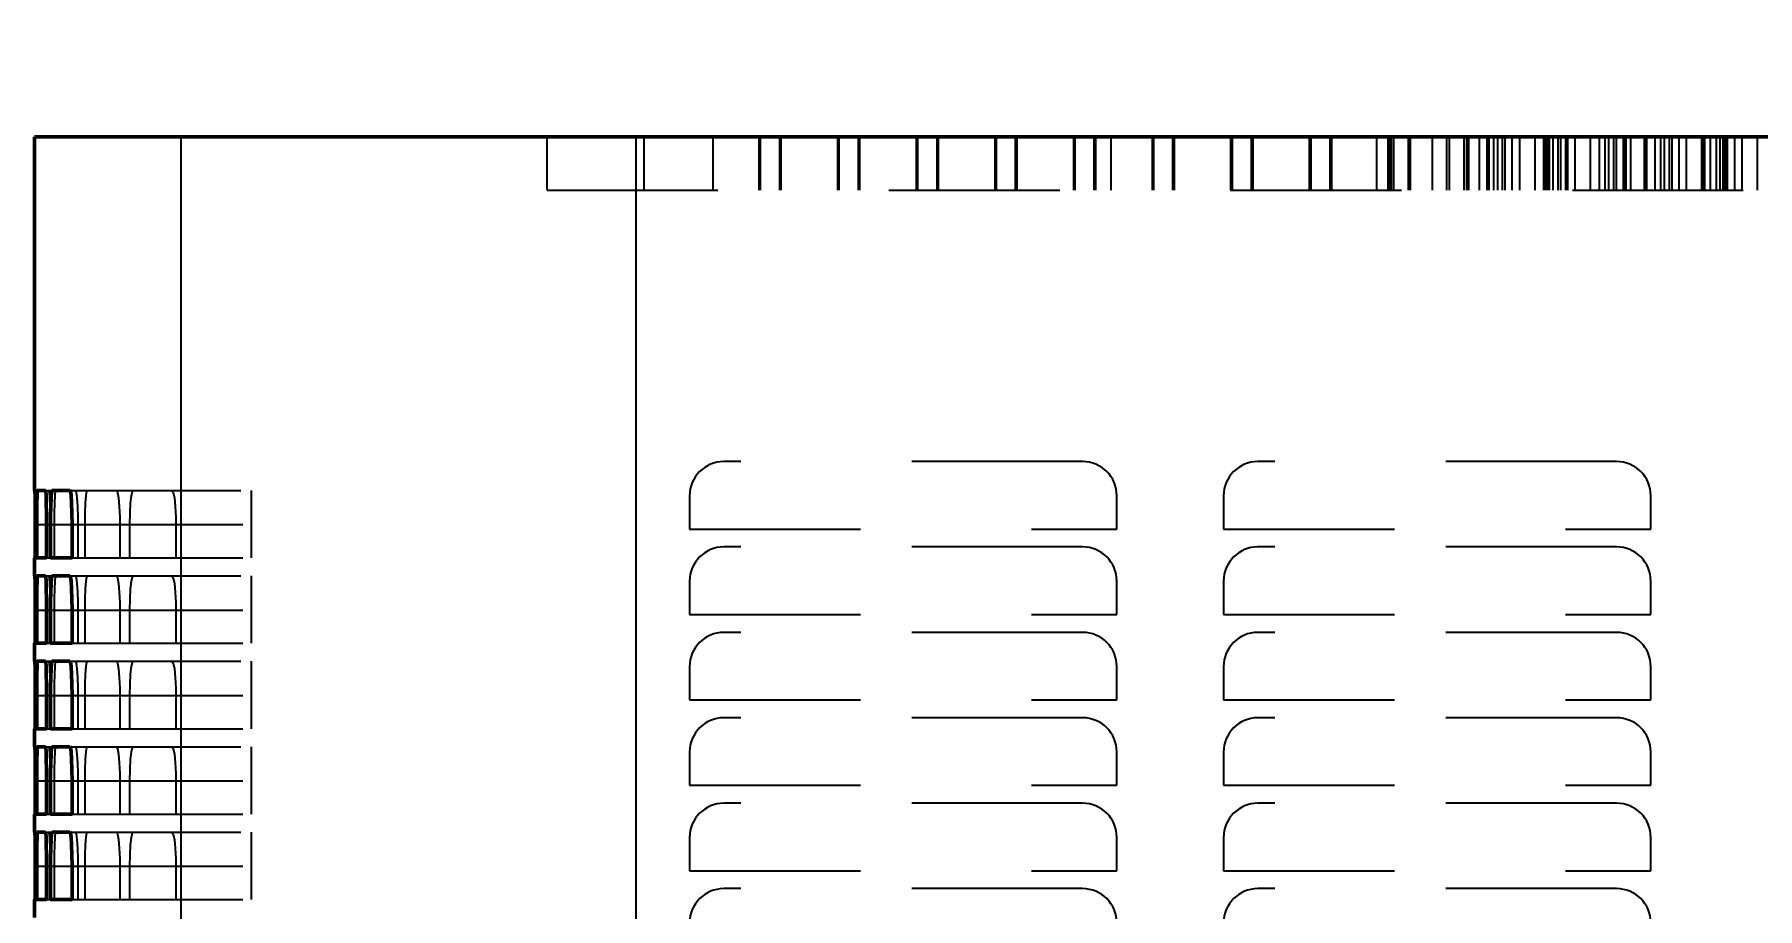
# Model space of a CAD drawing. Header units: inches. Extents: x -0.3 to 42.3, y 0 to 41.9.
# Drawn here: x -0.27 to 9.81, y 36.63 to 41.75 of the extents above; entities that cross this region are included whole.
import ezdxf

# ---------------------------------------------------------------- set-up
doc = ezdxf.new("R2010")
doc.units = ezdxf.units.IN
doc.header["$MEASUREMENT"] = 0
doc.linetypes.add('Dashed', pattern=[2, 1, -1])
for name, color, linetype, lineweight in [('AM_0', 7, 'Continuous', 50), ('AM_4', 3, 'Continuous', 25), ('AM_5', 3, 'Continuous', 25), ('AM_9', 6, 'Dashed', 25)]:
    doc.layers.add(name, color=color, linetype=linetype, lineweight=lineweight)
doc.dimstyles.get("Standard").update_dxf_attribs({"dimtxt": 0.18, "dimasz": 0.18, "dimexe": 0.18, "dimexo": 0.0625, "dimgap": 0.09, "dimtad": 0, "dimtih": 1, "dimtoh": 1, "dimdec": 4, "dimzin": 0, "dimdsep": 46, "dimtxsty": 'Standard', "dimcen": 0.09, "dimadec": 0, "dimazin": 0, "dimtfac": 1, "dimtdec": 4, "dimtofl": 0, "dimtmove": 0, "dimatfit": 3, "dimfxl": 1, "dimtolj": 1, "dimtzin": 0, "dimarcsym": 0})

# ---------------------------------------------------------------- blocks, each defined once
blk = doc.blocks.new('*D1')
at = {"layer": 'AM_5', "color": 0, "lineweight": -2}
for p, q in [((14.375, 41.75), (39.27, 41.75)), ((39.27, 39.75), (39.27, 27.51)), ((39.27, 2), (39.27, 14.24)), ((3.39, 0), (39.27, 0))]:
    blk.add_line(p, q, dxfattribs=at)
at = {"layer": 'AM_5', "color": 0}
for points in [[(39.603, 39.75), (38.937, 39.75), (39.27, 41.75)], [(38.937, 2), (39.603, 2), (39.27, 0)]]:
    blk.add_solid(points, dxfattribs=at)
at = {"layer": 'Defpoints', "color": 0}
for p in [(14.375, 41.75), (3.39, 0), (39.27, 0)]:
    blk.add_point(p, dxfattribs=at)
at = {"layer": 'AM_5', "color": 0, "insert": (39.27, 20.875), "char_height": 2, "attachment_point": 5, "rotation": 90}
blk.add_mtext('\\A1;41.75 in', dxfattribs=at)

msp = doc.modelspace()

# ---------------------------------------------------------------- linework, layer by layer
at = {"layer": 'AM_0'}
for p, q in [((-0.27, 41.15), (35.27, 41.15)), ((-0.27, 41.15), (-0.27, 39.081)), ((-0.26742, 39.081), (-0.27, 39.081)), ((-0.20582, 39.081), (-0.25626, 39.081)), ((-0.06207, 39.081), (-0.16774, 39.081)), ((-0.26593, 38.686), (-0.26593, 38.881)), ((-0.25913, 38.881), (-0.25913, 38.686)), ((-0.19909, 38.686), (-0.19909, 38.881)), ((-0.17586, 38.881), (-0.17586, 38.686)), ((-0.05007, 38.686), (-0.05007, 38.881)), ((-0.27, 38.686), (-0.26593, 38.686)), ((-0.27, 38.686), (-0.27, 38.581)), ((-0.25913, 38.686), (-0.19909, 38.686)), ((-0.17586, 38.686), (-0.05007, 38.686)), ((-0.26742, 38.581), (-0.27, 38.581)), ((-0.20582, 38.581), (-0.25626, 38.581)), ((-0.06207, 38.581), (-0.16774, 38.581)), ((-0.26593, 38.186), (-0.26593, 38.381)), ((-0.25913, 38.381), (-0.25913, 38.186)), ((-0.19909, 38.186), (-0.19909, 38.381)), ((-0.17586, 38.381), (-0.17586, 38.186)), ((-0.05007, 38.186), (-0.05007, 38.381)), ((-0.27, 38.186), (-0.26593, 38.186)), ((-0.27, 38.186), (-0.27, 38.081)), ((-0.25913, 38.186), (-0.19909, 38.186)), ((-0.17586, 38.186), (-0.05007, 38.186)), ((-0.26742, 38.081), (-0.27, 38.081)), ((-0.20582, 38.081), (-0.25626, 38.081)), ((-0.06207, 38.081), (-0.16774, 38.081)), ((-0.26593, 37.686), (-0.26593, 37.881)), ((-0.25913, 37.881), (-0.25913, 37.686)), ((-0.19909, 37.686), (-0.19909, 37.881)), ((-0.17586, 37.881), (-0.17586, 37.686)), ((-0.05007, 37.686), (-0.05007, 37.881)), ((-0.27, 37.686), (-0.26593, 37.686)), ((-0.27, 37.686), (-0.27, 37.581)), ((-0.25913, 37.686), (-0.19909, 37.686)), ((-0.17586, 37.686), (-0.05007, 37.686)), ((-0.26742, 37.581), (-0.27, 37.581)), ((-0.20582, 37.581), (-0.25626, 37.581)), ((-0.06207, 37.581), (-0.16774, 37.581)), ((-0.26593, 37.186), (-0.26593, 37.381)), ((-0.25913, 37.381), (-0.25913, 37.186)), ((-0.19909, 37.186), (-0.19909, 37.381)), ((-0.17586, 37.381), (-0.17586, 37.186)), ((-0.05007, 37.186), (-0.05007, 37.381)), ((-0.27, 37.186), (-0.26593, 37.186)), ((-0.27, 37.186), (-0.27, 37.081)), ((-0.25913, 37.186), (-0.19909, 37.186)), ((-0.17586, 37.186), (-0.05007, 37.186)), ((-0.26742, 37.081), (-0.27, 37.081)), ((-0.20582, 37.081), (-0.25626, 37.081)), ((-0.06207, 37.081), (-0.16774, 37.081)), ((-0.26593, 36.686), (-0.26593, 36.881)), ((-0.25913, 36.881), (-0.25913, 36.686)), ((-0.19909, 36.686), (-0.19909, 36.881)), ((-0.17586, 36.881), (-0.17586, 36.686)), ((-0.05007, 36.686), (-0.05007, 36.881)), ((-0.27, 36.686), (-0.26593, 36.686)), ((-0.27, 36.686), (-0.27, 36.581)), ((-0.25913, 36.686), (-0.19909, 36.686)), ((-0.17586, 36.686), (-0.05007, 36.686))]:
    msp.add_line(p, q, dxfattribs=at)
for points in [[(-0.26593, 38.881), (-0.26603, 38.9472), (-0.26629, 39.00594), (-0.26667, 39.05059), (-0.26712, 39.07612), (-0.26742, 39.081)], [(-0.25626, 39.081), (-0.25725, 39.06972), (-0.25809, 39.03717), (-0.25871, 38.987), (-0.25906, 38.92488), (-0.25913, 38.881)], [(-0.19909, 38.881), (-0.19947, 38.94717), (-0.20059, 39.00588), (-0.20229, 39.05053), (-0.20437, 39.0761), (-0.20582, 39.081)], [(-0.16774, 39.081), (-0.17047, 39.06971), (-0.17286, 39.03711), (-0.17465, 38.98689), (-0.17567, 38.92475), (-0.17586, 38.881)], [(-0.05007, 38.881), (-0.05075, 38.94711), (-0.05272, 39.00577), (-0.05573, 39.05042), (-0.05944, 39.07604), (-0.06207, 39.081)], [(-0.26593, 38.381), (-0.26603, 38.4472), (-0.26629, 38.50594), (-0.26667, 38.55059), (-0.26712, 38.57612), (-0.26742, 38.581)], [(-0.25626, 38.581), (-0.25725, 38.56972), (-0.25809, 38.53717), (-0.25871, 38.487), (-0.25906, 38.42488), (-0.25913, 38.381)], [(-0.19909, 38.381), (-0.19947, 38.44717), (-0.20059, 38.50588), (-0.20229, 38.55053), (-0.20437, 38.5761), (-0.20582, 38.581)], [(-0.16774, 38.581), (-0.17047, 38.56971), (-0.17286, 38.53711), (-0.17465, 38.48689), (-0.17567, 38.42475), (-0.17586, 38.381)], [(-0.05007, 38.381), (-0.05075, 38.44711), (-0.05272, 38.50577), (-0.05573, 38.55042), (-0.05944, 38.57604), (-0.06207, 38.581)], [(-0.26593, 37.881), (-0.26603, 37.9472), (-0.26629, 38.00594), (-0.26667, 38.05059), (-0.26712, 38.07612), (-0.26742, 38.081)], [(-0.25626, 38.081), (-0.25725, 38.06972), (-0.25809, 38.03717), (-0.25871, 37.987), (-0.25906, 37.92488), (-0.25913, 37.881)], [(-0.19909, 37.881), (-0.19947, 37.94717), (-0.20059, 38.00588), (-0.20229, 38.05053), (-0.20437, 38.0761), (-0.20582, 38.081)], [(-0.16774, 38.081), (-0.17047, 38.06971), (-0.17286, 38.03711), (-0.17465, 37.98689), (-0.17567, 37.92475), (-0.17586, 37.881)], [(-0.05007, 37.881), (-0.05075, 37.94711), (-0.05272, 38.00577), (-0.05573, 38.05042), (-0.05944, 38.07604), (-0.06207, 38.081)], [(-0.26593, 37.381), (-0.26603, 37.4472), (-0.26629, 37.50594), (-0.26667, 37.55059), (-0.26712, 37.57612), (-0.26742, 37.581)], [(-0.25626, 37.581), (-0.25725, 37.56972), (-0.25809, 37.53717), (-0.25871, 37.487), (-0.25906, 37.42488), (-0.25913, 37.381)], [(-0.19909, 37.381), (-0.19947, 37.44717), (-0.20059, 37.50588), (-0.20229, 37.55053), (-0.20437, 37.5761), (-0.20582, 37.581)], [(-0.16774, 37.581), (-0.17047, 37.56971), (-0.17286, 37.53711), (-0.17465, 37.48689), (-0.17567, 37.42475), (-0.17586, 37.381)], [(-0.05007, 37.381), (-0.05075, 37.44711), (-0.05272, 37.50577), (-0.05573, 37.55042), (-0.05944, 37.57604), (-0.06207, 37.581)], [(-0.26593, 36.881), (-0.26603, 36.9472), (-0.26629, 37.00594), (-0.26667, 37.05059), (-0.26712, 37.07612), (-0.26742, 37.081)], [(-0.25626, 37.081), (-0.25725, 37.06972), (-0.25809, 37.03717), (-0.25871, 36.987), (-0.25906, 36.92488), (-0.25913, 36.881)], [(-0.19909, 36.881), (-0.19947, 36.94717), (-0.20059, 37.00588), (-0.20229, 37.05053), (-0.20437, 37.0761), (-0.20582, 37.081)], [(-0.16774, 37.081), (-0.17047, 37.06971), (-0.17286, 37.03711), (-0.17465, 36.98689), (-0.17567, 36.92475), (-0.17586, 36.881)], [(-0.05007, 36.881), (-0.05075, 36.94711), (-0.05272, 37.00577), (-0.05573, 37.05042), (-0.05944, 37.07604), (-0.06207, 37.081)]]:
    msp.add_lwpolyline(points, dxfattribs=at)
at = {"layer": 'AM_4'}
for p, q in [((0.58584, 41.15), (0.58584, 14.69)), ((3.2489, 41.15), (3.2489, 14.69)), ((-0.25913, 38.881), (-0.19909, 38.881)), ((-0.17586, 38.881), (-0.05007, 38.881)), ((-0.25913, 38.381), (-0.19909, 38.381)), ((-0.17586, 38.381), (-0.05007, 38.381)), ((-0.25913, 37.881), (-0.19909, 37.881)), ((-0.17586, 37.881), (-0.05007, 37.881)), ((-0.25913, 37.381), (-0.19909, 37.381)), ((-0.17586, 37.381), (-0.05007, 37.381)), ((-0.25913, 36.881), (-0.19909, 36.881)), ((-0.17586, 36.881), (-0.05007, 36.881))]:
    msp.add_line(p, q, dxfattribs=at)
at = {"layer": 'AM_9'}
for p, q in [((2.73, 40.838), (2.73, 41.15)), ((3.2489, 41.15), (3.2489, 1.69)), ((3.29791, 40.838), (3.29791, 41.15)), ((3.7, 41.15), (3.7, 40.838)), ((3.97, 41.15), (3.97, 40.838)), ((3.97462, 40.838), (3.97462, 41.15)), ((3.97924, 40.838), (3.97924, 41.15)), ((4.09, 41.15), (4.09, 40.838)), ((4.09466, 40.838), (4.09466, 41.15)), ((4.09932, 40.838), (4.09932, 41.15)), ((4.43, 41.15), (4.43, 40.838)), ((4.43478, 40.838), (4.43478, 41.15)), ((4.43957, 40.838), (4.43957, 41.15)), ((4.55, 41.15), (4.55, 40.838)), ((4.55483, 40.838), (4.55483, 41.15)), ((4.55966, 40.838), (4.55966, 41.15)), ((4.89, 41.15), (4.89, 40.838)), ((4.89496, 40.838), (4.89496, 41.15)), ((4.89992, 40.838), (4.89992, 41.15)), ((5.01, 41.15), (5.01, 40.838)), ((5.01501, 40.838), (5.01501, 41.15)), ((5.02001, 40.838), (5.02001, 41.15)), ((5.35, 41.15), (5.35, 40.838)), ((5.35515, 40.838), (5.35515, 41.15)), ((5.36029, 40.838), (5.36029, 41.15)), ((5.47, 41.15), (5.47, 40.838)), ((5.4752, 40.838), (5.4752, 41.15)), ((5.4804, 40.838), (5.4804, 41.15)), ((5.81, 41.15), (5.81, 40.838)), ((5.81535, 40.838), (5.81535, 41.15)), ((5.8207, 40.838), (5.8207, 41.15)), ((5.93, 41.15), (5.93, 40.838)), ((5.9354, 40.838), (5.9354, 41.15)), ((5.94081, 40.838), (5.94081, 41.15)), ((6.03166, 40.838), (6.03166, 41.15)), ((6.27, 41.15), (6.27, 40.838)), ((6.27557, 40.838), (6.27557, 41.15)), ((6.28114, 40.838), (6.28114, 41.15)), ((6.39, 41.15), (6.39, 40.838)), ((6.39563, 40.838), (6.39563, 41.15)), ((6.40126, 40.838), (6.40126, 41.15)), ((6.73, 41.15), (6.73, 40.838)), ((6.7358, 40.838), (6.7358, 41.15)), ((6.74161, 40.838), (6.74161, 41.15)), ((6.85, 41.15), (6.85, 40.838)), ((6.85587, 40.838), (6.85587, 41.15)), ((6.86174, 40.838), (6.86174, 41.15)), ((7.19, 41.15), (7.19, 40.838)), ((7.19606, 40.838), (7.19606, 41.15)), ((7.20213, 40.838), (7.20213, 41.15)), ((7.31, 41.15), (7.31, 40.838)), ((7.31614, 40.838), (7.31614, 41.15)), ((7.32227, 40.838), (7.32227, 41.15)), ((7.58583, 40.838), (7.58583, 41.15)), ((7.65, 41.15), (7.65, 40.838)), ((7.65635, 40.838), (7.65635, 41.15)), ((7.6627, 40.838), (7.6627, 41.15)), ((7.67074, 40.838), (7.67074, 41.15)), ((7.68611, 40.838), (7.68611, 41.15)), ((7.77, 41.15), (7.77, 40.838)), ((7.77099, 40.838), (7.77099, 41.15)), ((7.77643, 40.838), (7.77643, 41.15)), ((7.78286, 40.838), (7.78286, 41.15)), ((7.91133, 40.838), (7.91133, 41.15)), ((7.99624, 40.838), (7.99624, 41.15)), ((8.0115, 40.838), (8.0115, 41.15)), ((8.09638, 40.838), (8.09638, 41.15)), ((8.11, 41.15), (8.11, 40.838)), ((8.11666, 40.838), (8.11666, 41.15)), ((8.12332, 40.838), (8.12332, 41.15)), ((8.18611, 40.838), (8.18611, 41.15)), ((8.23, 41.15), (8.23, 40.838)), ((8.23674, 40.838), (8.23674, 41.15)), ((8.24349, 40.838), (8.24349, 41.15)), ((8.27099, 40.838), (8.27099, 41.15)), ((8.29293, 40.838), (8.29293, 41.15)), ((8.32176, 40.838), (8.32176, 41.15)), ((8.33689, 40.838), (8.33689, 41.15)), ((8.37784, 40.838), (8.37784, 41.15)), ((8.42178, 40.838), (8.42178, 41.15)), ((8.5115, 40.838), (8.5115, 41.15)), ((8.56238, 40.838), (8.56238, 41.15)), ((8.57, 41.15), (8.57, 40.838)), ((8.577, 40.838), (8.577, 41.15)), ((8.58401, 40.838), (8.58401, 41.15)), ((8.59638, 40.838), (8.59638, 41.15)), ((8.61843, 40.838), (8.61843, 41.15)), ((8.6473, 40.838), (8.6473, 41.15)), ((8.66229, 40.838), (8.66229, 41.15)), ((8.69, 41.15), (8.69, 40.838)), ((8.6971, 40.838), (8.6971, 41.15)), ((8.70335, 40.838), (8.70335, 41.15)), ((8.7042, 40.838), (8.7042, 41.15)), ((8.74718, 40.838), (8.74718, 41.15)), ((8.83689, 40.838), (8.83689, 41.15)), ((8.88793, 40.838), (8.88793, 41.15)), ((8.92178, 40.838), (8.92178, 41.15)), ((8.94395, 40.838), (8.94395, 41.15)), ((8.97286, 40.838), (8.97286, 41.15)), ((8.9877, 40.838), (8.9877, 41.15)), ((9.02887, 40.838), (9.02887, 41.15)), ((9.03, 41.15), (9.03, 40.838)), ((9.03738, 40.838), (9.03738, 41.15)), ((9.04477, 40.838), (9.04477, 41.15)), ((9.0726, 40.838), (9.0726, 41.15)), ((9.15, 41.15), (9.15, 40.838)), ((9.15749, 40.838), (9.15749, 41.15)), ((9.16229, 40.838), (9.16229, 41.15)), ((9.16498, 40.838), (9.16498, 41.15)), ((9.21351, 40.838), (9.21351, 41.15)), ((9.24718, 40.838), (9.24718, 41.15)), ((9.26948, 40.838), (9.26948, 41.15)), ((9.29845, 40.838), (9.29845, 41.15)), ((9.31313, 40.838), (9.31313, 41.15)), ((9.35441, 40.838), (9.35441, 41.15)), ((9.39802, 40.838), (9.39802, 41.15)), ((9.4877, 40.838), (9.4877, 41.15)), ((9.49, 41.15), (9.49, 40.838)), ((9.49781, 40.838), (9.49781, 41.15)), ((9.50562, 40.838), (9.50562, 41.15)), ((9.53912, 40.838), (9.53912, 41.15)), ((9.5726, 40.838), (9.5726, 41.15)), ((9.59504, 40.838), (9.59504, 41.15)), ((9.61, 41.15), (9.61, 40.838)), ((9.61793, 40.838), (9.61793, 41.15)), ((9.62406, 40.838), (9.62406, 41.15)), ((9.62586, 40.838), (9.62586, 41.15)), ((9.63856, 40.838), (9.63856, 41.15)), ((9.67997, 40.838), (9.67997, 41.15)), ((9.72346, 40.838), (9.72346, 41.15)), ((9.81313, 40.838), (9.81313, 41.15)), ((2.73, 40.838), (32.27, 40.838)), ((5.864, 39.25), (3.764, 39.25)), ((8.989, 39.25), (6.889, 39.25)), ((-0.26742, 39.081), (-0.25626, 39.081)), ((-0.20582, 39.081), (-0.16774, 39.081)), ((-0.06207, 39.081), (1, 39.081)), ((1, 38.686), (1, 39.081)), ((3.564, 39.05), (3.564, 38.855)), ((6.064, 38.855), (6.064, 39.05)), ((6.689, 39.05), (6.689, 38.855)), ((9.189, 38.855), (9.189, 39.05)), ((-0.26593, 38.881), (-0.25913, 38.881)), ((-0.26035, 38.881), (-0.26035, 38.686)), ((-0.25075, 38.686), (-0.25075, 38.881)), ((-0.19909, 38.881), (-0.17586, 38.881)), ((-0.17953, 38.881), (-0.17953, 38.686)), ((-0.15351, 38.686), (-0.15351, 38.881)), ((-0.05007, 38.881), (1, 38.881)), ((-0.01649, 38.881), (-0.01649, 38.686)), ((0.026, 38.686), (0.026, 38.881)), ((0.22909, 38.881), (0.22909, 38.686)), ((0.28815, 38.686), (0.28815, 38.881)), ((0.55774, 38.881), (0.55774, 38.686)), ((3.564, 38.855), (6.064, 38.855)), ((6.689, 38.855), (9.189, 38.855)), ((5.864, 38.75), (3.764, 38.75)), ((8.989, 38.75), (6.889, 38.75)), ((-0.26593, 38.686), (-0.25913, 38.686)), ((-0.19909, 38.686), (-0.17586, 38.686)), ((-0.05007, 38.686), (1, 38.686)), ((-0.26742, 38.581), (-0.25626, 38.581)), ((-0.20582, 38.581), (-0.16774, 38.581)), ((-0.06207, 38.581), (1, 38.581)), ((1, 38.186), (1, 38.581)), ((3.564, 38.55), (3.564, 38.355)), ((6.064, 38.355), (6.064, 38.55)), ((6.689, 38.55), (6.689, 38.355)), ((9.189, 38.355), (9.189, 38.55)), ((-0.26593, 38.381), (-0.25913, 38.381)), ((-0.26035, 38.381), (-0.26035, 38.186)), ((-0.25075, 38.186), (-0.25075, 38.381)), ((-0.19909, 38.381), (-0.17586, 38.381)), ((-0.17953, 38.381), (-0.17953, 38.186)), ((-0.15351, 38.186), (-0.15351, 38.381)), ((-0.05007, 38.381), (1, 38.381)), ((-0.01649, 38.381), (-0.01649, 38.186)), ((0.026, 38.186), (0.026, 38.381)), ((0.22909, 38.381), (0.22909, 38.186)), ((0.28815, 38.186), (0.28815, 38.381)), ((0.55774, 38.381), (0.55774, 38.186)), ((3.564, 38.355), (6.064, 38.355)), ((6.689, 38.355), (9.189, 38.355)), ((5.864, 38.25), (3.764, 38.25)), ((8.989, 38.25), (6.889, 38.25)), ((-0.26593, 38.186), (-0.25913, 38.186)), ((-0.19909, 38.186), (-0.17586, 38.186)), ((-0.05007, 38.186), (1, 38.186)), ((-0.26742, 38.081), (-0.25626, 38.081)), ((-0.20582, 38.081), (-0.16774, 38.081)), ((-0.06207, 38.081), (1, 38.081)), ((1, 37.686), (1, 38.081)), ((3.564, 38.05), (3.564, 37.855)), ((6.064, 37.855), (6.064, 38.05)), ((6.689, 38.05), (6.689, 37.855)), ((9.189, 37.855), (9.189, 38.05)), ((-0.26593, 37.881), (-0.25913, 37.881)), ((-0.26035, 37.881), (-0.26035, 37.686)), ((-0.25075, 37.686), (-0.25075, 37.881)), ((-0.19909, 37.881), (-0.17586, 37.881)), ((-0.17953, 37.881), (-0.17953, 37.686)), ((-0.15351, 37.686), (-0.15351, 37.881)), ((-0.05007, 37.881), (1, 37.881)), ((-0.01649, 37.881), (-0.01649, 37.686)), ((0.026, 37.686), (0.026, 37.881)), ((0.22909, 37.881), (0.22909, 37.686)), ((0.28815, 37.686), (0.28815, 37.881)), ((0.55774, 37.881), (0.55774, 37.686)), ((3.564, 37.855), (6.064, 37.855)), ((6.689, 37.855), (9.189, 37.855)), ((5.864, 37.75), (3.764, 37.75)), ((8.989, 37.75), (6.889, 37.75)), ((-0.26593, 37.686), (-0.25913, 37.686)), ((-0.19909, 37.686), (-0.17586, 37.686)), ((-0.05007, 37.686), (1, 37.686)), ((-0.26742, 37.581), (-0.25626, 37.581)), ((-0.20582, 37.581), (-0.16774, 37.581)), ((-0.06207, 37.581), (1, 37.581)), ((1, 37.186), (1, 37.581)), ((3.564, 37.55), (3.564, 37.355)), ((6.064, 37.355), (6.064, 37.55)), ((6.689, 37.55), (6.689, 37.355)), ((9.189, 37.355), (9.189, 37.55)), ((-0.26593, 37.381), (-0.25913, 37.381)), ((-0.26035, 37.381), (-0.26035, 37.186)), ((-0.25075, 37.186), (-0.25075, 37.381)), ((-0.19909, 37.381), (-0.17586, 37.381)), ((-0.17953, 37.381), (-0.17953, 37.186)), ((-0.15351, 37.186), (-0.15351, 37.381)), ((-0.05007, 37.381), (1, 37.381)), ((-0.01649, 37.381), (-0.01649, 37.186)), ((0.026, 37.186), (0.026, 37.381)), ((0.22909, 37.381), (0.22909, 37.186)), ((0.28815, 37.186), (0.28815, 37.381)), ((0.55774, 37.381), (0.55774, 37.186)), ((3.564, 37.355), (6.064, 37.355)), ((6.689, 37.355), (9.189, 37.355)), ((5.864, 37.25), (3.764, 37.25)), ((8.989, 37.25), (6.889, 37.25)), ((-0.26593, 37.186), (-0.25913, 37.186)), ((-0.19909, 37.186), (-0.17586, 37.186)), ((-0.05007, 37.186), (1, 37.186)), ((-0.26742, 37.081), (-0.25626, 37.081)), ((-0.20582, 37.081), (-0.16774, 37.081)), ((-0.06207, 37.081), (1, 37.081)), ((1, 36.686), (1, 37.081)), ((3.564, 37.05), (3.564, 36.855)), ((6.064, 36.855), (6.064, 37.05)), ((6.689, 37.05), (6.689, 36.855)), ((9.189, 36.855), (9.189, 37.05)), ((-0.26593, 36.881), (-0.25913, 36.881)), ((-0.26035, 36.881), (-0.26035, 36.686)), ((-0.25075, 36.686), (-0.25075, 36.881)), ((-0.19909, 36.881), (-0.17586, 36.881)), ((-0.17953, 36.881), (-0.17953, 36.686)), ((-0.15351, 36.686), (-0.15351, 36.881)), ((-0.05007, 36.881), (1, 36.881)), ((-0.01649, 36.881), (-0.01649, 36.686)), ((0.026, 36.686), (0.026, 36.881)), ((0.22909, 36.881), (0.22909, 36.686)), ((0.28815, 36.686), (0.28815, 36.881)), ((0.55774, 36.881), (0.55774, 36.686)), ((3.564, 36.855), (6.064, 36.855)), ((6.689, 36.855), (9.189, 36.855)), ((5.864, 36.75), (3.764, 36.75)), ((8.989, 36.75), (6.889, 36.75)), ((-0.26593, 36.686), (-0.25913, 36.686)), ((-0.19909, 36.686), (-0.17586, 36.686)), ((-0.05007, 36.686), (1, 36.686))]:
    msp.add_line(p, q, dxfattribs=at)
for points in [[(-0.26273, 39.081), (-0.26198, 39.06972), (-0.26128, 39.03717), (-0.26073, 38.987), (-0.26041, 38.92489), (-0.26035, 38.881)], [(-0.25075, 38.881), (-0.25055, 38.94719), (-0.24996, 39.00592), (-0.24902, 39.05057), (-0.24784, 39.07611), (-0.24699, 39.081)], [(-0.18716, 39.081), (-0.18467, 39.06971), (-0.18243, 39.03712), (-0.18071, 38.9869), (-0.17972, 38.92476), (-0.17953, 38.881)], [(-0.15351, 38.881), (-0.15301, 38.94715), (-0.15156, 39.00585), (-0.14931, 39.0505), (-0.1465, 39.07608), (-0.14448, 39.081)], [(-0.0294, 39.081), (-0.02516, 39.06969), (-0.02136, 39.03702), (-0.01846, 38.9867), (-0.01681, 38.92451), (-0.01649, 38.881)], [(0.026, 38.881), (0.0268, 38.94708), (0.0291, 39.0057), (0.03265, 39.05035), (0.0371, 39.07601), (0.0403, 39.081)], [(0.21089, 39.081), (0.21689, 39.06965), (0.22225, 39.03686), (0.22634, 38.98638), (0.22866, 38.92412), (0.22909, 38.881)], [(0.28815, 38.881), (0.28924, 38.94697), (0.29239, 39.0055), (0.29725, 39.05014), (0.30334, 39.07592), (0.30776, 39.081)], [(0.5342, 39.081), (0.54199, 39.0696), (0.54894, 39.03665), (0.55421, 38.98596), (0.55719, 38.92359), (0.55774, 38.881)], [(-0.26273, 38.581), (-0.26198, 38.56972), (-0.26128, 38.53717), (-0.26073, 38.487), (-0.26041, 38.42489), (-0.26035, 38.381)], [(-0.25075, 38.381), (-0.25055, 38.44719), (-0.24996, 38.50592), (-0.24902, 38.55057), (-0.24784, 38.57611), (-0.24699, 38.581)], [(-0.18716, 38.581), (-0.18467, 38.56971), (-0.18243, 38.53712), (-0.18071, 38.4869), (-0.17972, 38.42476), (-0.17953, 38.381)], [(-0.15351, 38.381), (-0.15301, 38.44715), (-0.15156, 38.50585), (-0.14931, 38.5505), (-0.1465, 38.57608), (-0.14448, 38.581)], [(-0.0294, 38.581), (-0.02516, 38.56969), (-0.02136, 38.53702), (-0.01846, 38.4867), (-0.01681, 38.42451), (-0.01649, 38.381)], [(0.026, 38.381), (0.0268, 38.44708), (0.0291, 38.5057), (0.03265, 38.55035), (0.0371, 38.57601), (0.0403, 38.581)], [(0.21089, 38.581), (0.21689, 38.56965), (0.22225, 38.53686), (0.22634, 38.48638), (0.22866, 38.42412), (0.22909, 38.381)], [(0.28815, 38.381), (0.28924, 38.44697), (0.29239, 38.5055), (0.29725, 38.55014), (0.30334, 38.57592), (0.30776, 38.581)], [(0.5342, 38.581), (0.54199, 38.5696), (0.54894, 38.53665), (0.55421, 38.48596), (0.55719, 38.42359), (0.55774, 38.381)], [(-0.26273, 38.081), (-0.26198, 38.06972), (-0.26128, 38.03717), (-0.26073, 37.987), (-0.26041, 37.92489), (-0.26035, 37.881)], [(-0.25075, 37.881), (-0.25055, 37.94719), (-0.24996, 38.00592), (-0.24902, 38.05057), (-0.24784, 38.07611), (-0.24699, 38.081)], [(-0.18716, 38.081), (-0.18467, 38.06971), (-0.18243, 38.03712), (-0.18071, 37.9869), (-0.17972, 37.92476), (-0.17953, 37.881)], [(-0.15351, 37.881), (-0.15301, 37.94715), (-0.15156, 38.00585), (-0.14931, 38.0505), (-0.1465, 38.07608), (-0.14448, 38.081)], [(-0.0294, 38.081), (-0.02516, 38.06969), (-0.02136, 38.03702), (-0.01846, 37.9867), (-0.01681, 37.92451), (-0.01649, 37.881)], [(0.026, 37.881), (0.0268, 37.94708), (0.0291, 38.0057), (0.03265, 38.05035), (0.0371, 38.07601), (0.0403, 38.081)], [(0.21089, 38.081), (0.21689, 38.06965), (0.22225, 38.03686), (0.22634, 37.98638), (0.22866, 37.92412), (0.22909, 37.881)], [(0.28815, 37.881), (0.28924, 37.94697), (0.29239, 38.0055), (0.29725, 38.05014), (0.30334, 38.07592), (0.30776, 38.081)], [(0.5342, 38.081), (0.54199, 38.0696), (0.54894, 38.03665), (0.55421, 37.98596), (0.55719, 37.92359), (0.55774, 37.881)], [(-0.26273, 37.581), (-0.26198, 37.56972), (-0.26128, 37.53717), (-0.26073, 37.487), (-0.26041, 37.42489), (-0.26035, 37.381)], [(-0.25075, 37.381), (-0.25055, 37.44719), (-0.24996, 37.50592), (-0.24902, 37.55057), (-0.24784, 37.57611), (-0.24699, 37.581)], [(-0.18716, 37.581), (-0.18467, 37.56971), (-0.18243, 37.53712), (-0.18071, 37.4869), (-0.17972, 37.42476), (-0.17953, 37.381)], [(-0.15351, 37.381), (-0.15301, 37.44715), (-0.15156, 37.50585), (-0.14931, 37.5505), (-0.1465, 37.57608), (-0.14448, 37.581)], [(-0.0294, 37.581), (-0.02516, 37.56969), (-0.02136, 37.53702), (-0.01846, 37.4867), (-0.01681, 37.42451), (-0.01649, 37.381)], [(0.026, 37.381), (0.0268, 37.44708), (0.0291, 37.5057), (0.03265, 37.55035), (0.0371, 37.57601), (0.0403, 37.581)], [(0.21089, 37.581), (0.21689, 37.56965), (0.22225, 37.53686), (0.22634, 37.48638), (0.22866, 37.42412), (0.22909, 37.381)], [(0.28815, 37.381), (0.28924, 37.44697), (0.29239, 37.5055), (0.29725, 37.55014), (0.30334, 37.57592), (0.30776, 37.581)], [(0.5342, 37.581), (0.54199, 37.5696), (0.54894, 37.53665), (0.55421, 37.48596), (0.55719, 37.42359), (0.55774, 37.381)], [(-0.26273, 37.081), (-0.26198, 37.06972), (-0.26128, 37.03717), (-0.26073, 36.987), (-0.26041, 36.92489), (-0.26035, 36.881)], [(-0.25075, 36.881), (-0.25055, 36.94719), (-0.24996, 37.00592), (-0.24902, 37.05057), (-0.24784, 37.07611), (-0.24699, 37.081)], [(-0.18716, 37.081), (-0.18467, 37.06971), (-0.18243, 37.03712), (-0.18071, 36.9869), (-0.17972, 36.92476), (-0.17953, 36.881)], [(-0.15351, 36.881), (-0.15301, 36.94715), (-0.15156, 37.00585), (-0.14931, 37.0505), (-0.1465, 37.07608), (-0.14448, 37.081)], [(-0.0294, 37.081), (-0.02516, 37.06969), (-0.02136, 37.03702), (-0.01846, 36.9867), (-0.01681, 36.92451), (-0.01649, 36.881)], [(0.026, 36.881), (0.0268, 36.94708), (0.0291, 37.0057), (0.03265, 37.05035), (0.0371, 37.07601), (0.0403, 37.081)], [(0.21089, 37.081), (0.21689, 37.06965), (0.22225, 37.03686), (0.22634, 36.98638), (0.22866, 36.92412), (0.22909, 36.881)], [(0.28815, 36.881), (0.28924, 36.94697), (0.29239, 37.0055), (0.29725, 37.05014), (0.30334, 37.07592), (0.30776, 37.081)], [(0.5342, 37.081), (0.54199, 37.0696), (0.54894, 37.03665), (0.55421, 36.98596), (0.55719, 36.92359), (0.55774, 36.881)]]:
    msp.add_lwpolyline(points, dxfattribs=at)
for centre, start, end in [((3.764, 39.05), 90, 180), ((5.864, 39.05), 360, 90), ((6.889, 39.05), 90, 180), ((8.989, 39.05), 360, 90), ((3.764, 38.55), 90, 180), ((5.864, 38.55), 0, 90), ((6.889, 38.55), 90, 180), ((8.989, 38.55), 0, 90), ((3.764, 38.05), 90, 180), ((5.864, 38.05), 360, 90), ((6.889, 38.05), 90, 180), ((8.989, 38.05), 360, 90), ((3.764, 37.55), 90, 180), ((5.864, 37.55), 360, 90), ((6.889, 37.55), 90, 180), ((8.989, 37.55), 360, 90), ((3.764, 37.05), 90, 180), ((5.864, 37.05), 360, 90), ((6.889, 37.05), 90, 180), ((8.989, 37.05), 360, 90), ((3.764, 36.55), 90, 180), ((5.864, 36.55), 360, 90), ((6.889, 36.55), 90, 180), ((8.989, 36.55), 360, 90)]:
    msp.add_arc(centre, 0.2, start, end, dxfattribs=at)

# ---------------------------------------------------------------- dimensions: what is measured, and where the dimension line sits
at = {"layer": 'AM_5'}
dim = msp.add_linear_dim(base=(39.27, 0), p1=(14.375, 41.75), p2=(3.39, 0), angle=90, text='41.75 in', dimstyle='Standard', override={"dimtxt": 2, "dimasz": 2, "dimexe": 0, "dimexo": 0, "dimgap": 0.6}, dxfattribs=at)
dim.commit()
dim.dimension.update_dxf_attribs({"geometry": '*D1', "text_midpoint": (39.27, 20.875), "dimtype": 160, "text_rotation": 90})

doc.saveas('drawing.dxf')
